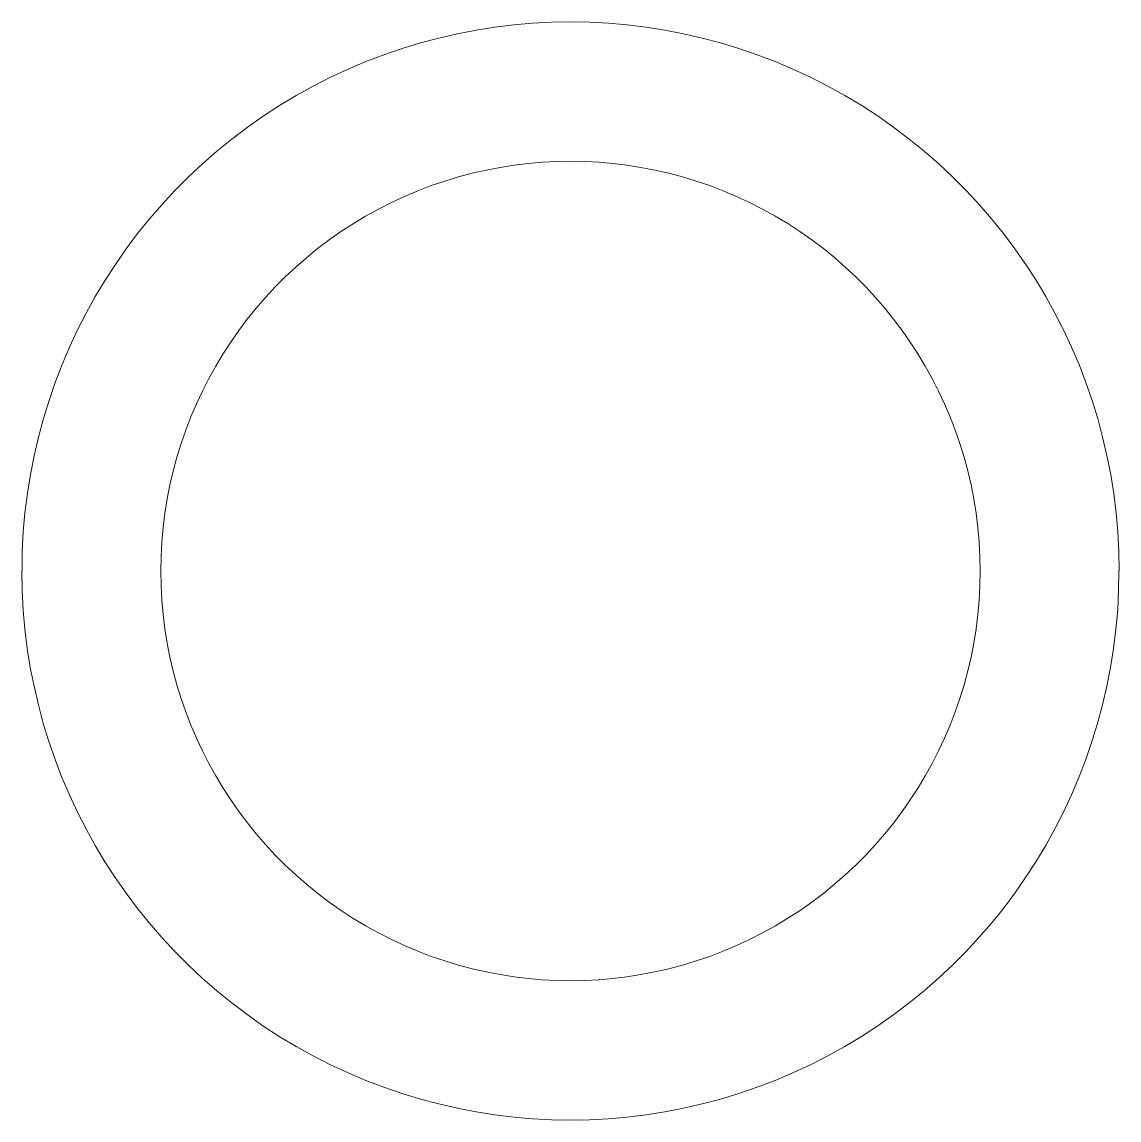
# Model space of a CAD drawing. Header units: centimetres. Extents: x -75 to 51, y -4 to 64.
# Drawn here: x 6.203 to 8.621, y -1.364 to 1.056 of the extents above; entities that cross this region are included whole.
import ezdxf

# ---------------------------------------------------------------- set-up
doc = ezdxf.new("R2010")
doc.units = ezdxf.units.CM
doc.header["$MEASUREMENT"] = 0
doc.layers.add('layer 1', color=7, linetype='Continuous')

msp = doc.modelspace()

# ---------------------------------------------------------------- linework, layer by layer
at = {"layer": 'layer 1', "color": 1, "lineweight": 20}
for points in [[(8.01709, 0.89353), (8.01709, 0.89353), (7.97939, 0.91442), (7.97939, 0.91442), (7.97939, 0.91442), (7.97939, 0.91442), (7.94115, 0.93387), (7.94115, 0.93387), (7.94115, 0.93387), (7.94115, 0.93387), (7.90241, 0.95188), (7.90241, 0.95188), (7.90241, 0.95188), (7.90241, 0.95188), (7.8632, 0.96845), (7.8632, 0.96845), (7.8632, 0.96845), (7.8632, 0.96845), (7.82357, 0.98358), (7.82357, 0.98358), (7.82357, 0.98358), (7.82357, 0.98358), (7.78355, 0.99727), (7.78355, 0.99727), (7.78355, 0.99727), (7.78355, 0.99727), (7.74318, 1.00952), (7.74318, 1.00952), (7.74318, 1.00952), (7.74318, 1.00952), (7.7025, 1.02033), (7.7025, 1.02033), (7.7025, 1.02033), (7.7025, 1.02033), (7.66155, 1.0297), (7.66155, 1.0297), (7.66155, 1.0297), (7.66155, 1.0297), (7.62037, 1.03763), (7.62037, 1.03763), (7.62037, 1.03763), (7.62037, 1.03763), (7.579, 1.04412), (7.579, 1.04412), (7.579, 1.04412), (7.579, 1.04412), (7.53747, 1.04917), (7.53747, 1.04917), (7.53747, 1.04917), (7.53747, 1.04917), (7.49583, 1.05277), (7.49583, 1.05277), (7.49583, 1.05277), (7.49583, 1.05277), (7.45411, 1.05494), (7.45411, 1.05494), (7.45411, 1.05494), (7.45411, 1.05494), (7.41235, 1.0557), (7.41235, 1.0557), (7.41235, 1.0557), (7.41235, 1.0557), (7.3706, 1.05494), (7.3706, 1.05494), (7.3706, 1.05494), (7.3706, 1.05494), (7.32888, 1.05277), (7.32888, 1.05277), (7.32888, 1.05277), (7.32888, 1.05277), (7.28724, 1.04917), (7.28724, 1.04917), (7.28724, 1.04917), (7.28724, 1.04917), (7.24571, 1.04412), (7.24571, 1.04412), (7.24571, 1.04412), (7.24571, 1.04412), (7.20434, 1.03763), (7.20434, 1.03763), (7.20434, 1.03763), (7.20434, 1.03763), (7.16316, 1.0297), (7.16316, 1.0297), (7.16316, 1.0297), (7.16316, 1.0297), (7.12222, 1.02033), (7.12222, 1.02033), (7.12222, 1.02033), (7.12222, 1.02033), (7.08154, 1.00952), (7.08154, 1.00952), (7.08154, 1.00952), (7.08154, 1.00952), (7.04118, 0.99727), (7.04118, 0.99727), (7.04118, 0.99727), (7.04118, 0.99727), (7.00116, 0.98358), (7.00116, 0.98358), (7.00116, 0.98358), (7.00116, 0.98358), (6.96153, 0.96845), (6.96153, 0.96845), (6.96153, 0.96845), (6.96153, 0.96845), (6.92232, 0.95188), (6.92232, 0.95188), (6.92232, 0.95188), (6.92232, 0.95188), (6.88358, 0.93387), (6.88358, 0.93387), (6.88358, 0.93387), (6.88358, 0.93387), (6.84534, 0.91442), (6.84534, 0.91442), (6.84534, 0.91442), (6.84534, 0.91442), (6.80764, 0.89353), (6.80764, 0.89353)], [(6.80763, 0.89353), (6.80763, 0.89353), (6.77069, 0.87131), (6.77069, 0.87131), (6.77069, 0.87131), (6.77069, 0.87131), (6.73473, 0.8479), (6.73473, 0.8479), (6.73473, 0.8479), (6.73473, 0.8479), (6.69977, 0.82334), (6.69977, 0.82334), (6.69977, 0.82334), (6.69977, 0.82334), (6.66583, 0.79766), (6.66583, 0.79766), (6.66583, 0.79766), (6.66583, 0.79766), (6.63292, 0.77089), (6.63292, 0.77089), (6.63292, 0.77089), (6.63292, 0.77089), (6.60107, 0.74306), (6.60107, 0.74306), (6.60107, 0.74306), (6.60107, 0.74306), (6.57029, 0.71421), (6.57029, 0.71421), (6.57029, 0.71421), (6.57029, 0.71421), (6.5406, 0.68437), (6.5406, 0.68437), (6.5406, 0.68437), (6.5406, 0.68437), (6.51204, 0.65358), (6.51204, 0.65358), (6.51204, 0.65358), (6.51204, 0.65358), (6.48459, 0.62187), (6.48459, 0.62187), (6.48459, 0.62187), (6.48459, 0.62187), (6.4583, 0.58927), (6.4583, 0.58927), (6.4583, 0.58927), (6.4583, 0.58927), (6.43317, 0.55582), (6.43317, 0.55582), (6.43317, 0.55582), (6.43317, 0.55582), (6.40923, 0.52155), (6.40923, 0.52155), (6.40923, 0.52155), (6.40923, 0.52155), (6.38652, 0.48649), (6.38652, 0.48649), (6.38652, 0.48649), (6.38652, 0.48649), (6.36503, 0.45068), (6.36503, 0.45068), (6.36503, 0.45068), (6.36503, 0.45068), (6.3448, 0.41415), (6.3448, 0.41415), (6.3448, 0.41415), (6.3448, 0.41415), (6.32582, 0.37693), (6.32582, 0.37693), (6.32582, 0.37693), (6.32582, 0.37693), (6.30813, 0.33906), (6.30813, 0.33906), (6.30813, 0.33906), (6.30813, 0.33906), (6.29175, 0.30057), (6.29175, 0.30057), (6.29175, 0.30057), (6.29175, 0.30057), (6.27669, 0.26149), (6.27669, 0.26149), (6.27669, 0.26149), (6.27669, 0.26149), (6.26298, 0.22186), (6.26298, 0.22186), (6.26298, 0.22186), (6.26298, 0.22186), (6.25065, 0.18171), (6.25065, 0.18171), (6.25065, 0.18171), (6.25065, 0.18171), (6.23969, 0.14107), (6.23969, 0.14107), (6.23969, 0.14107), (6.23969, 0.14107), (6.23014, 0.09998), (6.23014, 0.09998), (6.23014, 0.09998), (6.23014, 0.09998), (6.222, 0.05847), (6.222, 0.05847), (6.222, 0.05847), (6.222, 0.05847), (6.21529, 0.01658), (6.21529, 0.01658), (6.21529, 0.01658), (6.21529, 0.01658), (6.21006, -0.02566), (6.21006, -0.02566), (6.21006, -0.02566), (6.21006, -0.02566), (6.20629, -0.06822), (6.20629, -0.06822), (6.20629, -0.06822), (6.20629, -0.06822), (6.20415, -0.11107), (6.20415, -0.11107), (6.20415, -0.11107), (6.20415, -0.11107), (6.20356, -0.15417), (6.20356, -0.15417)], [(8.62136, -0.15416), (8.62136, -0.15416), (8.62077, -0.11106), (8.62077, -0.11106), (8.62077, -0.11106), (8.62077, -0.11106), (8.61863, -0.06821), (8.61863, -0.06821), (8.61863, -0.06821), (8.61863, -0.06821), (8.61486, -0.02565), (8.61486, -0.02565), (8.61486, -0.02565), (8.61486, -0.02565), (8.60963, 0.01659), (8.60963, 0.01659), (8.60963, 0.01659), (8.60963, 0.01659), (8.60292, 0.05848), (8.60292, 0.05848), (8.60292, 0.05848), (8.60292, 0.05848), (8.59478, 0.09999), (8.59478, 0.09999), (8.59478, 0.09999), (8.59478, 0.09999), (8.58523, 0.14108), (8.58523, 0.14108), (8.58523, 0.14108), (8.58523, 0.14108), (8.57427, 0.18171), (8.57427, 0.18171), (8.57427, 0.18171), (8.57427, 0.18171), (8.56193, 0.22186), (8.56193, 0.22186), (8.56193, 0.22186), (8.56193, 0.22186), (8.54822, 0.26149), (8.54822, 0.26149), (8.54822, 0.26149), (8.54822, 0.26149), (8.53316, 0.30057), (8.53316, 0.30057), (8.53316, 0.30057), (8.53316, 0.30057), (8.51679, 0.33906), (8.51679, 0.33906), (8.51679, 0.33906), (8.51679, 0.33906), (8.4991, 0.37693), (8.4991, 0.37693), (8.4991, 0.37693), (8.4991, 0.37693), (8.48012, 0.41415), (8.48012, 0.41415), (8.48012, 0.41415), (8.48012, 0.41415), (8.45989, 0.45068), (8.45989, 0.45068), (8.45989, 0.45068), (8.45989, 0.45068), (8.4384, 0.48649), (8.4384, 0.48649), (8.4384, 0.48649), (8.4384, 0.48649), (8.41569, 0.52155), (8.41569, 0.52155), (8.41569, 0.52155), (8.41569, 0.52155), (8.39175, 0.55582), (8.39175, 0.55582), (8.39175, 0.55582), (8.39175, 0.55582), (8.36662, 0.58927), (8.36662, 0.58927), (8.36662, 0.58927), (8.36662, 0.58927), (8.34033, 0.62187), (8.34033, 0.62187), (8.34033, 0.62187), (8.34033, 0.62187), (8.3129, 0.65358), (8.3129, 0.65358), (8.3129, 0.65358), (8.3129, 0.65358), (8.28434, 0.68437), (8.28434, 0.68437), (8.28434, 0.68437), (8.28434, 0.68437), (8.25465, 0.71421), (8.25465, 0.71421), (8.25465, 0.71421), (8.25465, 0.71421), (8.22387, 0.74306), (8.22387, 0.74306), (8.22387, 0.74306), (8.22387, 0.74306), (8.19202, 0.77089), (8.19202, 0.77089), (8.19202, 0.77089), (8.19202, 0.77089), (8.15911, 0.79766), (8.15911, 0.79766), (8.15911, 0.79766), (8.15911, 0.79766), (8.12517, 0.82334), (8.12517, 0.82334), (8.12517, 0.82334), (8.12517, 0.82334), (8.09021, 0.8479), (8.09021, 0.8479), (8.09021, 0.8479), (8.09021, 0.8479), (8.05425, 0.87131), (8.05425, 0.87131), (8.05425, 0.87131), (8.05425, 0.87131), (8.01732, 0.89353), (8.01732, 0.89353)], [(7.86382, 0.6278), (7.86382, 0.6278), (7.83566, 0.64339), (7.83566, 0.64339), (7.83566, 0.64339), (7.83566, 0.64339), (7.8071, 0.65791), (7.8071, 0.65791), (7.8071, 0.65791), (7.8071, 0.65791), (7.77818, 0.67135), (7.77818, 0.67135), (7.77818, 0.67135), (7.77818, 0.67135), (7.74892, 0.68372), (7.74892, 0.68372), (7.74892, 0.68372), (7.74892, 0.68372), (7.71932, 0.69501), (7.71932, 0.69501), (7.71932, 0.69501), (7.71932, 0.69501), (7.68945, 0.70522), (7.68945, 0.70522), (7.68945, 0.70522), (7.68945, 0.70522), (7.6593, 0.71436), (7.6593, 0.71436), (7.6593, 0.71436), (7.6593, 0.71436), (7.62894, 0.72243), (7.62894, 0.72243), (7.62894, 0.72243), (7.62894, 0.72243), (7.59836, 0.72942), (7.59836, 0.72942), (7.59836, 0.72942), (7.59836, 0.72942), (7.56762, 0.73533), (7.56762, 0.73533), (7.56762, 0.73533), (7.56762, 0.73533), (7.53673, 0.74017), (7.53673, 0.74017), (7.53673, 0.74017), (7.53673, 0.74017), (7.50573, 0.74393), (7.50573, 0.74393), (7.50573, 0.74393), (7.50573, 0.74393), (7.47464, 0.74662), (7.47464, 0.74662), (7.47464, 0.74662), (7.47464, 0.74662), (7.44349, 0.74824), (7.44349, 0.74824), (7.44349, 0.74824), (7.44349, 0.74824), (7.41232, 0.74883), (7.41232, 0.74883), (7.41232, 0.74883), (7.41232, 0.74883), (7.38115, 0.74824), (7.38115, 0.74824), (7.38115, 0.74824), (7.38115, 0.74824), (7.35, 0.74662), (7.35, 0.74662), (7.35, 0.74662), (7.35, 0.74662), (7.31892, 0.74393), (7.31892, 0.74393), (7.31892, 0.74393), (7.31892, 0.74393), (7.28792, 0.74017), (7.28792, 0.74017), (7.28792, 0.74017), (7.28792, 0.74017), (7.25704, 0.73533), (7.25704, 0.73533), (7.25704, 0.73533), (7.25704, 0.73533), (7.2263, 0.72942), (7.2263, 0.72942), (7.2263, 0.72942), (7.2263, 0.72942), (7.19572, 0.72243), (7.19572, 0.72243), (7.19572, 0.72243), (7.19572, 0.72243), (7.16536, 0.71436), (7.16536, 0.71436), (7.16536, 0.71436), (7.16536, 0.71436), (7.13521, 0.70522), (7.13521, 0.70522), (7.13521, 0.70522), (7.13521, 0.70522), (7.10534, 0.69501), (7.10534, 0.69501), (7.10534, 0.69501), (7.10534, 0.69501), (7.07574, 0.68372), (7.07574, 0.68372), (7.07574, 0.68372), (7.07574, 0.68372), (7.04648, 0.67135), (7.04648, 0.67135), (7.04648, 0.67135), (7.04648, 0.67135), (7.01756, 0.65791), (7.01756, 0.65791), (7.01756, 0.65791), (7.01756, 0.65791), (6.989, 0.64339), (6.989, 0.64339), (6.989, 0.64339), (6.989, 0.64339), (6.96084, 0.6278), (6.96084, 0.6278)], [(6.9609, 0.6278), (6.9609, 0.6278), (6.93332, 0.61122), (6.93332, 0.61122), (6.93332, 0.61122), (6.93332, 0.61122), (6.90648, 0.59375), (6.90648, 0.59375), (6.90648, 0.59375), (6.90648, 0.59375), (6.88037, 0.57542), (6.88037, 0.57542), (6.88037, 0.57542), (6.88037, 0.57542), (6.85503, 0.55625), (6.85503, 0.55625), (6.85503, 0.55625), (6.85503, 0.55625), (6.83045, 0.53627), (6.83045, 0.53627), (6.83045, 0.53627), (6.83045, 0.53627), (6.80667, 0.5155), (6.80667, 0.5155), (6.80667, 0.5155), (6.80667, 0.5155), (6.78368, 0.49397), (6.78368, 0.49397), (6.78368, 0.49397), (6.78368, 0.49397), (6.76152, 0.4717), (6.76152, 0.4717), (6.76152, 0.4717), (6.76152, 0.4717), (6.74019, 0.44872), (6.74019, 0.44872), (6.74019, 0.44872), (6.74019, 0.44872), (6.71971, 0.42505), (6.71971, 0.42505), (6.71971, 0.42505), (6.71971, 0.42505), (6.70006, 0.40072), (6.70006, 0.40072), (6.70006, 0.40072), (6.70006, 0.40072), (6.6813, 0.37575), (6.6813, 0.37575), (6.6813, 0.37575), (6.6813, 0.37575), (6.66342, 0.35017), (6.66342, 0.35017), (6.66342, 0.35017), (6.66342, 0.35017), (6.64646, 0.324), (6.64646, 0.324), (6.64646, 0.324), (6.64646, 0.324), (6.63042, 0.29727), (6.63042, 0.29727), (6.63042, 0.29727), (6.63042, 0.29727), (6.6153, 0.27001), (6.6153, 0.27001), (6.6153, 0.27001), (6.6153, 0.27001), (6.60113, 0.24223), (6.60113, 0.24223), (6.60113, 0.24223), (6.60113, 0.24223), (6.58791, 0.21396), (6.58791, 0.21396), (6.58791, 0.21396), (6.58791, 0.21396), (6.57567, 0.18523), (6.57567, 0.18523), (6.57567, 0.18523), (6.57567, 0.18523), (6.56441, 0.15606), (6.56441, 0.15606), (6.56441, 0.15606), (6.56441, 0.15606), (6.55416, 0.12648), (6.55416, 0.12648), (6.55416, 0.12648), (6.55416, 0.12648), (6.54492, 0.09651), (6.54492, 0.09651), (6.54492, 0.09651), (6.54492, 0.09651), (6.53672, 0.06618), (6.53672, 0.06618), (6.53672, 0.06618), (6.53672, 0.06618), (6.52956, 0.03551), (6.52956, 0.03551), (6.52956, 0.03551), (6.52956, 0.03551), (6.52347, 0.00453), (6.52347, 0.00453), (6.52347, 0.00453), (6.52347, 0.00453), (6.51845, -0.02674), (6.51845, -0.02674), (6.51845, -0.02674), (6.51845, -0.02674), (6.51454, -0.05827), (6.51454, -0.05827), (6.51454, -0.05827), (6.51454, -0.05827), (6.51178, -0.09004), (6.51178, -0.09004), (6.51178, -0.09004), (6.51178, -0.09004), (6.50995, -0.12202), (6.50995, -0.12202), (6.50995, -0.12202), (6.50995, -0.12202), (6.50936, -0.15419), (6.50936, -0.15419)], [(8.31529, -0.15416), (8.31529, -0.15416), (8.3147, -0.12199), (8.3147, -0.12199), (8.3147, -0.12199), (8.3147, -0.12199), (8.31287, -0.09001), (8.31287, -0.09001), (8.31287, -0.09001), (8.31287, -0.09001), (8.31011, -0.05824), (8.31011, -0.05824), (8.31011, -0.05824), (8.31011, -0.05824), (8.3062, -0.02671), (8.3062, -0.02671), (8.3062, -0.02671), (8.3062, -0.02671), (8.30118, 0.00456), (8.30118, 0.00456), (8.30118, 0.00456), (8.30118, 0.00456), (8.29509, 0.03554), (8.29509, 0.03554), (8.29509, 0.03554), (8.29509, 0.03554), (8.28793, 0.06621), (8.28793, 0.06621), (8.28793, 0.06621), (8.28793, 0.06621), (8.27973, 0.09654), (8.27973, 0.09654), (8.27973, 0.09654), (8.27973, 0.09654), (8.27049, 0.12651), (8.27049, 0.12651), (8.27049, 0.12651), (8.27049, 0.12651), (8.26024, 0.15609), (8.26024, 0.15609), (8.26024, 0.15609), (8.26024, 0.15609), (8.24898, 0.18526), (8.24898, 0.18526), (8.24898, 0.18526), (8.24898, 0.18526), (8.23674, 0.21399), (8.23674, 0.21399), (8.23674, 0.21399), (8.23674, 0.21399), (8.22352, 0.24226), (8.22352, 0.24226), (8.22352, 0.24226), (8.22352, 0.24226), (8.20935, 0.27004), (8.20935, 0.27004), (8.20935, 0.27004), (8.20935, 0.27004), (8.19423, 0.29731), (8.19423, 0.29731), (8.19423, 0.29731), (8.19423, 0.29731), (8.17819, 0.32404), (8.17819, 0.32404), (8.17819, 0.32404), (8.17819, 0.32404), (8.16123, 0.35021), (8.16123, 0.35021), (8.16123, 0.35021), (8.16123, 0.35021), (8.14335, 0.37579), (8.14335, 0.37579), (8.14335, 0.37579), (8.14335, 0.37579), (8.12459, 0.40076), (8.12459, 0.40076), (8.12459, 0.40076), (8.12459, 0.40076), (8.10497, 0.42509), (8.10497, 0.42509), (8.10497, 0.42509), (8.10497, 0.42509), (8.08446, 0.44876), (8.08446, 0.44876), (8.08446, 0.44876), (8.08446, 0.44876), (8.06313, 0.47174), (8.06313, 0.47174), (8.06313, 0.47174), (8.06313, 0.47174), (8.04097, 0.49401), (8.04097, 0.49401), (8.04097, 0.49401), (8.04097, 0.49401), (8.01798, 0.51554), (8.01798, 0.51554), (8.01798, 0.51554), (8.01798, 0.51554), (7.9942, 0.53631), (7.9942, 0.53631), (7.9942, 0.53631), (7.9942, 0.53631), (7.96962, 0.55629), (7.96962, 0.55629), (7.96962, 0.55629), (7.96962, 0.55629), (7.94428, 0.57546), (7.94428, 0.57546), (7.94428, 0.57546), (7.94428, 0.57546), (7.91817, 0.59379), (7.91817, 0.59379), (7.91817, 0.59379), (7.91817, 0.59379), (7.89133, 0.61126), (7.89133, 0.61126), (7.89133, 0.61126), (7.89133, 0.61126), (7.86375, 0.62784), (7.86375, 0.62784)], [(6.20336, -0.15416), (6.20336, -0.15416), (6.20395, -0.19726), (6.20395, -0.19726), (6.20395, -0.19726), (6.20395, -0.19726), (6.20609, -0.24011), (6.20609, -0.24011), (6.20609, -0.24011), (6.20609, -0.24011), (6.20986, -0.28267), (6.20986, -0.28267), (6.20986, -0.28267), (6.20986, -0.28267), (6.21509, -0.32491), (6.21509, -0.32491), (6.21509, -0.32491), (6.21509, -0.32491), (6.2218, -0.3668), (6.2218, -0.3668), (6.2218, -0.3668), (6.2218, -0.3668), (6.22994, -0.40831), (6.22994, -0.40831), (6.22994, -0.40831), (6.22994, -0.40831), (6.23949, -0.4494), (6.23949, -0.4494), (6.23949, -0.4494), (6.23949, -0.4494), (6.25045, -0.49003), (6.25045, -0.49003), (6.25045, -0.49003), (6.25045, -0.49003), (6.26279, -0.53018), (6.26279, -0.53018), (6.26279, -0.53018), (6.26279, -0.53018), (6.2765, -0.56981), (6.2765, -0.56981), (6.2765, -0.56981), (6.2765, -0.56981), (6.29156, -0.60889), (6.29156, -0.60889), (6.29156, -0.60889), (6.29156, -0.60889), (6.30793, -0.64738), (6.30793, -0.64738), (6.30793, -0.64738), (6.30793, -0.64738), (6.32562, -0.68525), (6.32562, -0.68525), (6.32562, -0.68525), (6.32562, -0.68525), (6.3446, -0.72247), (6.3446, -0.72247), (6.3446, -0.72247), (6.3446, -0.72247), (6.36483, -0.759), (6.36483, -0.759), (6.36483, -0.759), (6.36483, -0.759), (6.38632, -0.79481), (6.38632, -0.79481), (6.38632, -0.79481), (6.38632, -0.79481), (6.40903, -0.82987), (6.40903, -0.82987), (6.40903, -0.82987), (6.40903, -0.82987), (6.43296, -0.86414), (6.43296, -0.86414), (6.43296, -0.86414), (6.43296, -0.86414), (6.45809, -0.89759), (6.45809, -0.89759), (6.45809, -0.89759), (6.45809, -0.89759), (6.48438, -0.93019), (6.48438, -0.93019), (6.48438, -0.93019), (6.48438, -0.93019), (6.51183, -0.9619), (6.51183, -0.9619), (6.51183, -0.9619), (6.51183, -0.9619), (6.54039, -0.99269), (6.54039, -0.99269), (6.54039, -0.99269), (6.54039, -0.99269), (6.57008, -1.02253), (6.57008, -1.02253), (6.57008, -1.02253), (6.57008, -1.02253), (6.60086, -1.05138), (6.60086, -1.05138), (6.60086, -1.05138), (6.60086, -1.05138), (6.63271, -1.07921), (6.63271, -1.07921), (6.63271, -1.07921), (6.63271, -1.07921), (6.66562, -1.10598), (6.66562, -1.10598), (6.66562, -1.10598), (6.66562, -1.10598), (6.69956, -1.13167), (6.69956, -1.13167), (6.69956, -1.13167), (6.69956, -1.13167), (6.73452, -1.15623), (6.73452, -1.15623), (6.73452, -1.15623), (6.73452, -1.15623), (6.77048, -1.17964), (6.77048, -1.17964), (6.77048, -1.17964), (6.77048, -1.17964), (6.80742, -1.20186), (6.80742, -1.20186)], [(6.50944, -0.15416), (6.50944, -0.15416), (6.51003, -0.18633), (6.51003, -0.18633), (6.51003, -0.18633), (6.51003, -0.18633), (6.51186, -0.21831), (6.51186, -0.21831), (6.51186, -0.21831), (6.51186, -0.21831), (6.51462, -0.25008), (6.51462, -0.25008), (6.51462, -0.25008), (6.51462, -0.25008), (6.51853, -0.28161), (6.51853, -0.28161), (6.51853, -0.28161), (6.51853, -0.28161), (6.52355, -0.31288), (6.52355, -0.31288), (6.52355, -0.31288), (6.52355, -0.31288), (6.52964, -0.34386), (6.52964, -0.34386), (6.52964, -0.34386), (6.52964, -0.34386), (6.5368, -0.37453), (6.5368, -0.37453), (6.5368, -0.37453), (6.5368, -0.37453), (6.545, -0.40486), (6.545, -0.40486), (6.545, -0.40486), (6.545, -0.40486), (6.55424, -0.43483), (6.55424, -0.43483), (6.55424, -0.43483), (6.55424, -0.43483), (6.56449, -0.46441), (6.56449, -0.46441), (6.56449, -0.46441), (6.56449, -0.46441), (6.57575, -0.49358), (6.57575, -0.49358), (6.57575, -0.49358), (6.57575, -0.49358), (6.58799, -0.52231), (6.58799, -0.52231), (6.58799, -0.52231), (6.58799, -0.52231), (6.60121, -0.55058), (6.60121, -0.55058), (6.60121, -0.55058), (6.60121, -0.55058), (6.61538, -0.57836), (6.61538, -0.57836), (6.61538, -0.57836), (6.61538, -0.57836), (6.6305, -0.60563), (6.6305, -0.60563), (6.6305, -0.60563), (6.6305, -0.60563), (6.64654, -0.63236), (6.64654, -0.63236), (6.64654, -0.63236), (6.64654, -0.63236), (6.6635, -0.65853), (6.6635, -0.65853), (6.6635, -0.65853), (6.6635, -0.65853), (6.68138, -0.68411), (6.68138, -0.68411), (6.68138, -0.68411), (6.68138, -0.68411), (6.70014, -0.70908), (6.70014, -0.70908), (6.70014, -0.70908), (6.70014, -0.70908), (6.71979, -0.73341), (6.71979, -0.73341), (6.71979, -0.73341), (6.71979, -0.73341), (6.74027, -0.75708), (6.74027, -0.75708), (6.74027, -0.75708), (6.74027, -0.75708), (6.7616, -0.78006), (6.7616, -0.78006), (6.7616, -0.78006), (6.7616, -0.78006), (6.78376, -0.80232), (6.78376, -0.80232), (6.78376, -0.80232), (6.78376, -0.80232), (6.80675, -0.82385), (6.80675, -0.82385), (6.80675, -0.82385), (6.80675, -0.82385), (6.83053, -0.84462), (6.83053, -0.84462), (6.83053, -0.84462), (6.83053, -0.84462), (6.85511, -0.8646), (6.85511, -0.8646), (6.85511, -0.8646), (6.85511, -0.8646), (6.88045, -0.88377), (6.88045, -0.88377), (6.88045, -0.88377), (6.88045, -0.88377), (6.90656, -0.9021), (6.90656, -0.9021), (6.90656, -0.9021), (6.90656, -0.9021), (6.9334, -0.91957), (6.9334, -0.91957), (6.9334, -0.91957), (6.9334, -0.91957), (6.96098, -0.93615), (6.96098, -0.93615)], [(7.86382, -0.93612), (7.86382, -0.93612), (7.8914, -0.91954), (7.8914, -0.91954), (7.8914, -0.91954), (7.8914, -0.91954), (7.91824, -0.90207), (7.91824, -0.90207), (7.91824, -0.90207), (7.91824, -0.90207), (7.94435, -0.88374), (7.94435, -0.88374), (7.94435, -0.88374), (7.94435, -0.88374), (7.96969, -0.86457), (7.96969, -0.86457), (7.96969, -0.86457), (7.96969, -0.86457), (7.99427, -0.84459), (7.99427, -0.84459), (7.99427, -0.84459), (7.99427, -0.84459), (8.01805, -0.82382), (8.01805, -0.82382), (8.01805, -0.82382), (8.01805, -0.82382), (8.04104, -0.80229), (8.04104, -0.80229), (8.04104, -0.80229), (8.04104, -0.80229), (8.0632, -0.78003), (8.0632, -0.78003), (8.0632, -0.78003), (8.0632, -0.78003), (8.08453, -0.75705), (8.08453, -0.75705), (8.08453, -0.75705), (8.08453, -0.75705), (8.10504, -0.73338), (8.10504, -0.73338), (8.10504, -0.73338), (8.10504, -0.73338), (8.12466, -0.70905), (8.12466, -0.70905), (8.12466, -0.70905), (8.12466, -0.70905), (8.14342, -0.68408), (8.14342, -0.68408), (8.14342, -0.68408), (8.14342, -0.68408), (8.1613, -0.6585), (8.1613, -0.6585), (8.1613, -0.6585), (8.1613, -0.6585), (8.17826, -0.63233), (8.17826, -0.63233), (8.17826, -0.63233), (8.17826, -0.63233), (8.1943, -0.6056), (8.1943, -0.6056), (8.1943, -0.6056), (8.1943, -0.6056), (8.20942, -0.57833), (8.20942, -0.57833), (8.20942, -0.57833), (8.20942, -0.57833), (8.22359, -0.55055), (8.22359, -0.55055), (8.22359, -0.55055), (8.22359, -0.55055), (8.23681, -0.52228), (8.23681, -0.52228), (8.23681, -0.52228), (8.23681, -0.52228), (8.24905, -0.49355), (8.24905, -0.49355), (8.24905, -0.49355), (8.24905, -0.49355), (8.26031, -0.46438), (8.26031, -0.46438), (8.26031, -0.46438), (8.26031, -0.46438), (8.27056, -0.4348), (8.27056, -0.4348), (8.27056, -0.4348), (8.27056, -0.4348), (8.2798, -0.40483), (8.2798, -0.40483), (8.2798, -0.40483), (8.2798, -0.40483), (8.288, -0.3745), (8.288, -0.3745), (8.288, -0.3745), (8.288, -0.3745), (8.29516, -0.34383), (8.29516, -0.34383), (8.29516, -0.34383), (8.29516, -0.34383), (8.30125, -0.31285), (8.30125, -0.31285), (8.30125, -0.31285), (8.30125, -0.31285), (8.30627, -0.28158), (8.30627, -0.28158), (8.30627, -0.28158), (8.30627, -0.28158), (8.31018, -0.25005), (8.31018, -0.25005), (8.31018, -0.25005), (8.31018, -0.25005), (8.31294, -0.21828), (8.31294, -0.21828), (8.31294, -0.21828), (8.31294, -0.21828), (8.31477, -0.1863), (8.31477, -0.1863), (8.31477, -0.1863), (8.31477, -0.1863), (8.31536, -0.15413), (8.31536, -0.15413)], [(8.01709, -1.20185), (8.01709, -1.20185), (8.05402, -1.17963), (8.05402, -1.17963), (8.05402, -1.17963), (8.05402, -1.17963), (8.08998, -1.15622), (8.08998, -1.15622), (8.08998, -1.15622), (8.08998, -1.15622), (8.12494, -1.13166), (8.12494, -1.13166), (8.12494, -1.13166), (8.12494, -1.13166), (8.15888, -1.10597), (8.15888, -1.10597), (8.15888, -1.10597), (8.15888, -1.10597), (8.19179, -1.0792), (8.19179, -1.0792), (8.19179, -1.0792), (8.19179, -1.0792), (8.22364, -1.05137), (8.22364, -1.05137), (8.22364, -1.05137), (8.22364, -1.05137), (8.25442, -1.02252), (8.25442, -1.02252), (8.25442, -1.02252), (8.25442, -1.02252), (8.28411, -0.99268), (8.28411, -0.99268), (8.28411, -0.99268), (8.28411, -0.99268), (8.31267, -0.96189), (8.31267, -0.96189), (8.31267, -0.96189), (8.31267, -0.96189), (8.34009, -0.93018), (8.34009, -0.93018), (8.34009, -0.93018), (8.34009, -0.93018), (8.36638, -0.89758), (8.36638, -0.89758), (8.36638, -0.89758), (8.36638, -0.89758), (8.39151, -0.86413), (8.39151, -0.86413), (8.39151, -0.86413), (8.39151, -0.86413), (8.41545, -0.82986), (8.41545, -0.82986), (8.41545, -0.82986), (8.41545, -0.82986), (8.43816, -0.7948), (8.43816, -0.7948), (8.43816, -0.7948), (8.43816, -0.7948), (8.45965, -0.75899), (8.45965, -0.75899), (8.45965, -0.75899), (8.45965, -0.75899), (8.47988, -0.72246), (8.47988, -0.72246), (8.47988, -0.72246), (8.47988, -0.72246), (8.49886, -0.68524), (8.49886, -0.68524), (8.49886, -0.68524), (8.49886, -0.68524), (8.51655, -0.64737), (8.51655, -0.64737), (8.51655, -0.64737), (8.51655, -0.64737), (8.53292, -0.60888), (8.53292, -0.60888), (8.53292, -0.60888), (8.53292, -0.60888), (8.54798, -0.5698), (8.54798, -0.5698), (8.54798, -0.5698), (8.54798, -0.5698), (8.56169, -0.53017), (8.56169, -0.53017), (8.56169, -0.53017), (8.56169, -0.53017), (8.57402, -0.49002), (8.57402, -0.49002), (8.57402, -0.49002), (8.57402, -0.49002), (8.58498, -0.44939), (8.58498, -0.44939), (8.58498, -0.44939), (8.58498, -0.44939), (8.59453, -0.4083), (8.59453, -0.4083), (8.59453, -0.4083), (8.59453, -0.4083), (8.60267, -0.36679), (8.60267, -0.36679), (8.60267, -0.36679), (8.60267, -0.36679), (8.60938, -0.3249), (8.60938, -0.3249), (8.60938, -0.3249), (8.60938, -0.3249), (8.61461, -0.28266), (8.61461, -0.28266), (8.61461, -0.28266), (8.61461, -0.28266), (8.61838, -0.2401), (8.61838, -0.2401), (8.61838, -0.2401), (8.61838, -0.2401), (8.62052, -0.19725), (8.62052, -0.19725), (8.62052, -0.19725), (8.62052, -0.19725), (8.62111, -0.15415), (8.62111, -0.15415)], [(6.9609, -0.93612), (6.9609, -0.93612), (6.98906, -0.95171), (6.98906, -0.95171), (6.98906, -0.95171), (6.98906, -0.95171), (7.01762, -0.96623), (7.01762, -0.96623), (7.01762, -0.96623), (7.01762, -0.96623), (7.04654, -0.97967), (7.04654, -0.97967), (7.04654, -0.97967), (7.04654, -0.97967), (7.0758, -0.99204), (7.0758, -0.99204), (7.0758, -0.99204), (7.0758, -0.99204), (7.1054, -1.00333), (7.1054, -1.00333), (7.1054, -1.00333), (7.1054, -1.00333), (7.13527, -1.01354), (7.13527, -1.01354), (7.13527, -1.01354), (7.13527, -1.01354), (7.16542, -1.02268), (7.16542, -1.02268), (7.16542, -1.02268), (7.16542, -1.02268), (7.19578, -1.03075), (7.19578, -1.03075), (7.19578, -1.03075), (7.19578, -1.03075), (7.22636, -1.03774), (7.22636, -1.03774), (7.22636, -1.03774), (7.22636, -1.03774), (7.2571, -1.04365), (7.2571, -1.04365), (7.2571, -1.04365), (7.2571, -1.04365), (7.28798, -1.04849), (7.28798, -1.04849), (7.28798, -1.04849), (7.28798, -1.04849), (7.31898, -1.05226), (7.31898, -1.05226), (7.31898, -1.05226), (7.31898, -1.05226), (7.35007, -1.05495), (7.35007, -1.05495), (7.35007, -1.05495), (7.35007, -1.05495), (7.38122, -1.05657), (7.38122, -1.05657), (7.38122, -1.05657), (7.38122, -1.05657), (7.41239, -1.05716), (7.41239, -1.05716), (7.41239, -1.05716), (7.41239, -1.05716), (7.44356, -1.05657), (7.44356, -1.05657), (7.44356, -1.05657), (7.44356, -1.05657), (7.47471, -1.05495), (7.47471, -1.05495), (7.47471, -1.05495), (7.47471, -1.05495), (7.5058, -1.05226), (7.5058, -1.05226), (7.5058, -1.05226), (7.5058, -1.05226), (7.5368, -1.04849), (7.5368, -1.04849), (7.5368, -1.04849), (7.5368, -1.04849), (7.56769, -1.04365), (7.56769, -1.04365), (7.56769, -1.04365), (7.56769, -1.04365), (7.59843, -1.03774), (7.59843, -1.03774), (7.59843, -1.03774), (7.59843, -1.03774), (7.62901, -1.03075), (7.62901, -1.03075), (7.62901, -1.03075), (7.62901, -1.03075), (7.65937, -1.02268), (7.65937, -1.02268), (7.65937, -1.02268), (7.65937, -1.02268), (7.68952, -1.01354), (7.68952, -1.01354), (7.68952, -1.01354), (7.68952, -1.01354), (7.71939, -1.00333), (7.71939, -1.00333), (7.71939, -1.00333), (7.71939, -1.00333), (7.74899, -0.99204), (7.74899, -0.99204), (7.74899, -0.99204), (7.74899, -0.99204), (7.77825, -0.97967), (7.77825, -0.97967), (7.77825, -0.97967), (7.77825, -0.97967), (7.80717, -0.96623), (7.80717, -0.96623), (7.80717, -0.96623), (7.80717, -0.96623), (7.83573, -0.95171), (7.83573, -0.95171), (7.83573, -0.95171), (7.83573, -0.95171), (7.86389, -0.93612), (7.86389, -0.93612)], [(6.80763, -1.20185), (6.80763, -1.20185), (6.84533, -1.22274), (6.84533, -1.22274), (6.84533, -1.22274), (6.84533, -1.22274), (6.88357, -1.24219), (6.88357, -1.24219), (6.88357, -1.24219), (6.88357, -1.24219), (6.92231, -1.2602), (6.92231, -1.2602), (6.92231, -1.2602), (6.92231, -1.2602), (6.96152, -1.27677), (6.96152, -1.27677), (6.96152, -1.27677), (6.96152, -1.27677), (7.00115, -1.2919), (7.00115, -1.2919), (7.00115, -1.2919), (7.00115, -1.2919), (7.04117, -1.30559), (7.04117, -1.30559), (7.04117, -1.30559), (7.04117, -1.30559), (7.08153, -1.31784), (7.08153, -1.31784), (7.08153, -1.31784), (7.08153, -1.31784), (7.12221, -1.32865), (7.12221, -1.32865), (7.12221, -1.32865), (7.12221, -1.32865), (7.16315, -1.33802), (7.16315, -1.33802), (7.16315, -1.33802), (7.16315, -1.33802), (7.20433, -1.34595), (7.20433, -1.34595), (7.20433, -1.34595), (7.20433, -1.34595), (7.2457, -1.35244), (7.2457, -1.35244), (7.2457, -1.35244), (7.2457, -1.35244), (7.28723, -1.35749), (7.28723, -1.35749), (7.28723, -1.35749), (7.28723, -1.35749), (7.32887, -1.36109), (7.32887, -1.36109), (7.32887, -1.36109), (7.32887, -1.36109), (7.37059, -1.36327), (7.37059, -1.36327), (7.37059, -1.36327), (7.37059, -1.36327), (7.41234, -1.36403), (7.41234, -1.36403), (7.41234, -1.36403), (7.41234, -1.36403), (7.4541, -1.36327), (7.4541, -1.36327), (7.4541, -1.36327), (7.4541, -1.36327), (7.49582, -1.36109), (7.49582, -1.36109), (7.49582, -1.36109), (7.49582, -1.36109), (7.53746, -1.35749), (7.53746, -1.35749), (7.53746, -1.35749), (7.53746, -1.35749), (7.57899, -1.35244), (7.57899, -1.35244), (7.57899, -1.35244), (7.57899, -1.35244), (7.62036, -1.34595), (7.62036, -1.34595), (7.62036, -1.34595), (7.62036, -1.34595), (7.66154, -1.33802), (7.66154, -1.33802), (7.66154, -1.33802), (7.66154, -1.33802), (7.70249, -1.32865), (7.70249, -1.32865), (7.70249, -1.32865), (7.70249, -1.32865), (7.74317, -1.31784), (7.74317, -1.31784), (7.74317, -1.31784), (7.74317, -1.31784), (7.78354, -1.30559), (7.78354, -1.30559), (7.78354, -1.30559), (7.78354, -1.30559), (7.82356, -1.2919), (7.82356, -1.2919), (7.82356, -1.2919), (7.82356, -1.2919), (7.86319, -1.27677), (7.86319, -1.27677), (7.86319, -1.27677), (7.86319, -1.27677), (7.9024, -1.2602), (7.9024, -1.2602), (7.9024, -1.2602), (7.9024, -1.2602), (7.94114, -1.24219), (7.94114, -1.24219), (7.94114, -1.24219), (7.94114, -1.24219), (7.97938, -1.22274), (7.97938, -1.22274), (7.97938, -1.22274), (7.97938, -1.22274), (8.01708, -1.20185), (8.01708, -1.20185)]]:
    msp.add_open_spline(points, degree=3, knots=[0, 0, 0, 0, 0.0322581, 0.0322581, 0.0322581, 0.0322581, 0.0645161, 0.0645161, 0.0645161, 0.0645161, 0.0967742, 0.0967742, 0.0967742, 0.0967742, 0.1290323, 0.1290323, 0.1290323, 0.1290323, 0.1612903, 0.1612903, 0.1612903, 0.1612903, 0.1935484, 0.1935484, 0.1935484, 0.1935484, 0.2258065, 0.2258065, 0.2258065, 0.2258065, 0.2580645, 0.2580645, 0.2580645, 0.2580645, 0.2903226, 0.2903226, 0.2903226, 0.2903226, 0.3225806, 0.3225806, 0.3225806, 0.3225806, 0.3548387, 0.3548387, 0.3548387, 0.3548387, 0.3870968, 0.3870968, 0.3870968, 0.3870968, 0.4193548, 0.4193548, 0.4193548, 0.4193548, 0.4516129, 0.4516129, 0.4516129, 0.4516129, 0.483871, 0.483871, 0.483871, 0.483871, 0.516129, 0.516129, 0.516129, 0.516129, 0.5483871, 0.5483871, 0.5483871, 0.5483871, 0.5806452, 0.5806452, 0.5806452, 0.5806452, 0.6129032, 0.6129032, 0.6129032, 0.6129032, 0.6451613, 0.6451613, 0.6451613, 0.6451613, 0.6774194, 0.6774194, 0.6774194, 0.6774194, 0.7096774, 0.7096774, 0.7096774, 0.7096774, 0.7419355, 0.7419355, 0.7419355, 0.7419355, 0.7741935, 0.7741935, 0.7741935, 0.7741935, 0.8064516, 0.8064516, 0.8064516, 0.8064516, 0.8387097, 0.8387097, 0.8387097, 0.8387097, 0.8709677, 0.8709677, 0.8709677, 0.8709677, 0.9032258, 0.9032258, 0.9032258, 0.9032258, 0.9354839, 0.9354839, 0.9354839, 0.9354839, 1, 1, 1, 1], dxfattribs=at)
msp.add_open_spline([(8.31529, -0.15416), (8.31529, -0.15416), (8.31529, -0.15416), (8.31529, -0.15416)], degree=3, dxfattribs=at)

doc.saveas('drawing.dxf')
